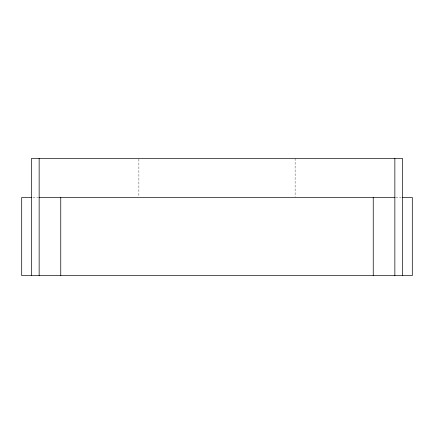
<?xml version="1.0" encoding="UTF-8"?>
<svg xmlns="http://www.w3.org/2000/svg" width="434" height="434" viewBox="0 0 434 434"><rect width="100%" height="100%" fill="white"/><g stroke="black" fill="none" stroke-linecap="round" stroke-linejoin="round"><path stroke-width="0.33" stroke-dasharray="2.17 1.63" d="M32.886 197.47L38.3 197.47M395.7 197.47L401.114 197.47M295.12 158.41L295.12 196.797M138.88 159.083L138.88 196.797"/><path stroke-width="0.65" d="M31.53 197.47L21.7 197.47L21.7 275.59L412.3 275.59L412.3 197.47L402.47 197.47M39.147 197.47L394.853 197.47M402.47 275.59L402.47 158.41L31.53 158.41L31.53 275.59M394.853 158.41L394.853 275.59M373.24 197.47L373.24 275.59M60.76 197.47L60.76 275.59M39.147 158.41L39.147 275.59"/></g></svg>
